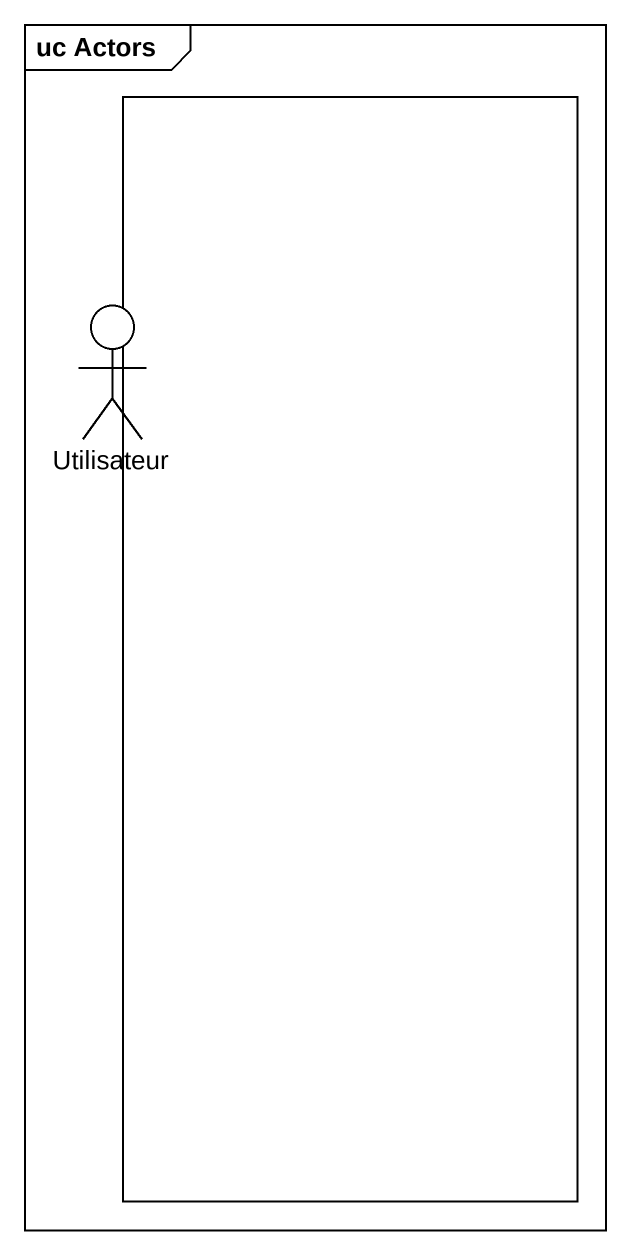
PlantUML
@startuml
mainframe uc Actors
rectangle " " as rectangle1
actor Utilisateur
@enduml
